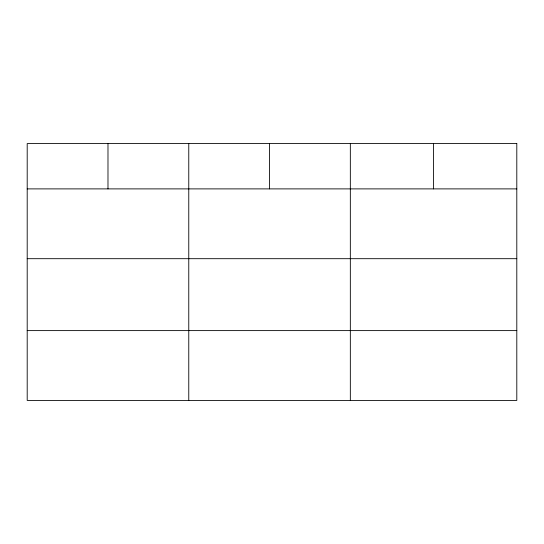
<?xml version="1.0" encoding="UTF-8"?>
<svg xmlns="http://www.w3.org/2000/svg" width="544" height="544" viewBox="0 0 544 544"><rect width="100%" height="100%" fill="white"/><g stroke="black" fill="none" stroke-linecap="round" stroke-linejoin="round"><path stroke-width="0.82" d="M27.2 188.89L516.8 188.89M27.2 258.692L516.8 258.692M27.2 330.609L516.8 330.609M433.568 143.589L433.568 188.89M350.336 143.589L350.336 400.411M269.552 143.589L269.552 188.89M188.768 143.589L188.768 400.411M107.984 143.589L107.984 188.89M516.8 143.589L27.2 143.589L27.2 400.411L516.8 400.411L516.8 143.589"/></g></svg>
